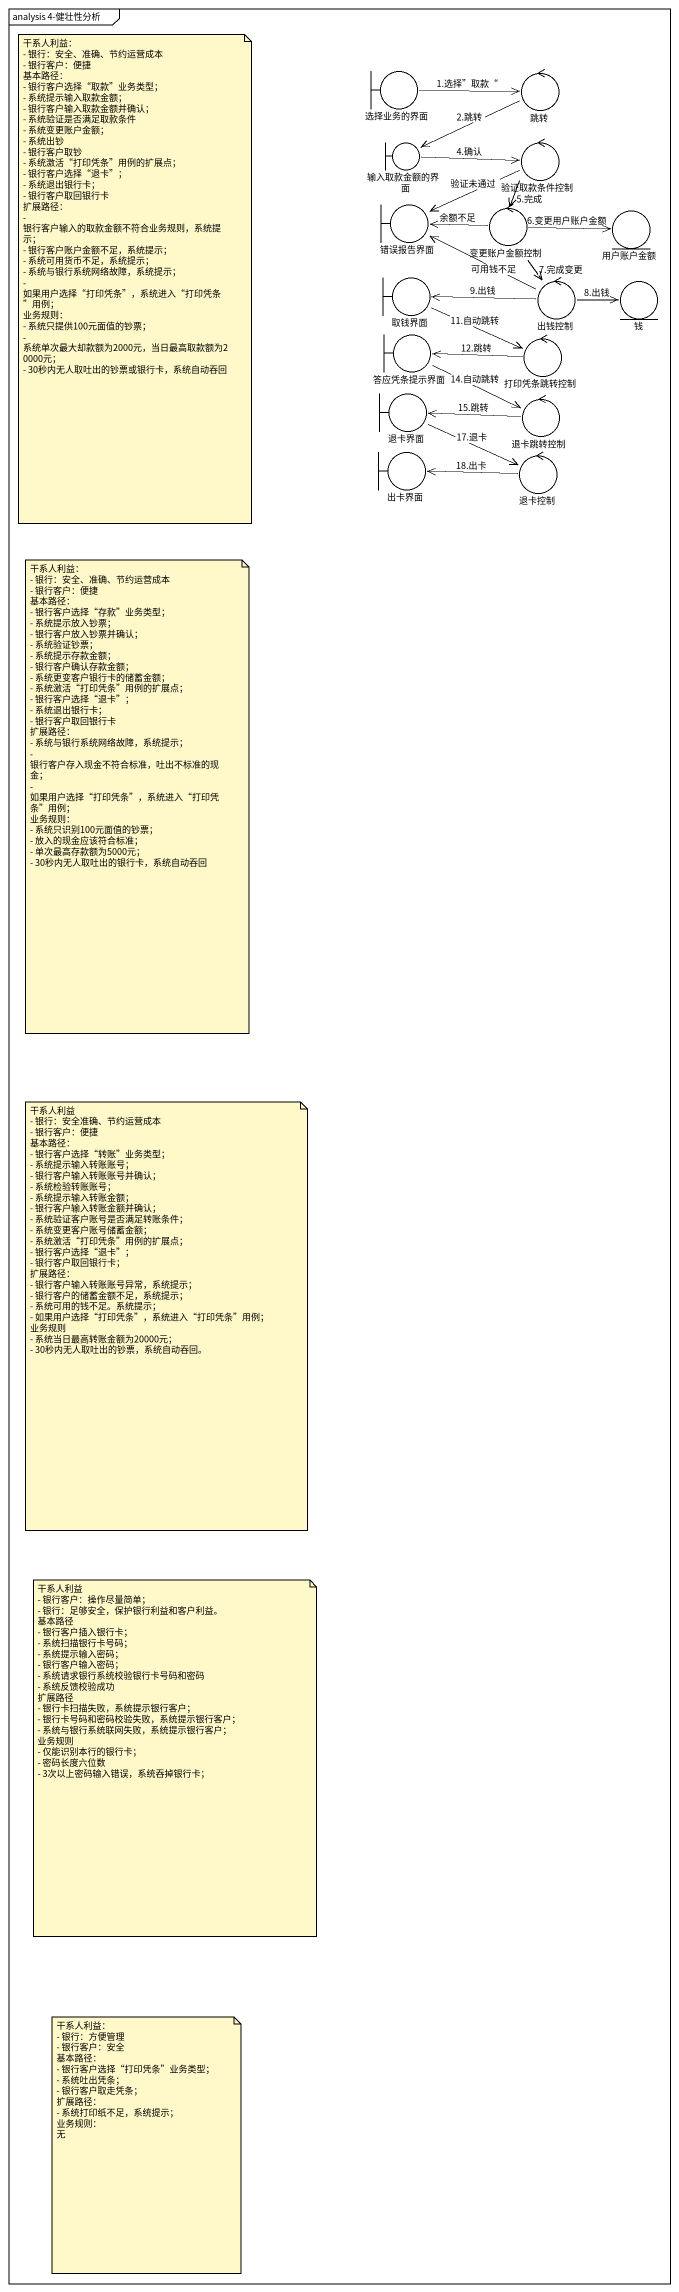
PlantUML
@startuml
mainframe analysis 4-健壮性分析
boundary 选择业务的界面
control 跳转
boundary 输入取款金额的界面
control 验证取款条件控制
boundary 错误报告界面
control 变更账户金额控制
entity 用户账户金额
boundary 取钱界面
control 出钱控制
entity 钱
boundary 答应凭条提示界面
control 打印凭条跳转控制
boundary 退卡界面
control 退卡跳转控制
boundary 出卡界面
control 退卡控制
选择业务的界面 -right-> 跳转 : 1.选择”取款“
跳转 -left-> 输入取款金额的界面 : 2.跳转
输入取款金额的界面 -right-> 验证取款条件控制 : 4.确认
验证取款条件控制 -left-> 错误报告界面 : 验证未通过
验证取款条件控制 --> 变更账户金额控制 : 5.完成
变更账户金额控制 -left-> 错误报告界面 : 余额不足
变更账户金额控制 -right-> 用户账户金额 : 6.变更用户账户金额
变更账户金额控制 --> 出钱控制 : 7.完成变更
取钱界面 -right-> 打印凭条跳转控制 : 11.自动跳转
出钱控制 -left-> 错误报告界面 : 可用钱不足
出钱控制 -left-> 取钱界面 : 9.出钱
出钱控制 -right-> 钱 : 8.出钱
答应凭条提示界面 -right-> 退卡跳转控制 : 14.自动跳转
打印凭条跳转控制 -left-> 答应凭条提示界面 : 12.跳转
退卡界面 -right-> 退卡控制 : 17.退卡
退卡跳转控制 -left-> 退卡界面 : 15.跳转
退卡控制 -left-> 出卡界面 : 18.出卡
note as N1
  干系人利益：
  - 银行：安全、准确、节约运营成本
  - 银行客户：便捷
  基本路径：
  - 银行客户选择“取款”业务类型；
  - 系统提示输入取款金额；
  - 银行客户输入取款金额并确认；
  - 系统验证是否满足取款条件
  - 系统变更账户金额；
  - 系统出钞
  - 银行客户取钞
  - 系统激活“打印凭条”用例的扩展点；
  - 银行客户选择“退卡”；
  - 系统退出银行卡；
  - 银行客户取回银行卡
  扩展路径：
  - 银行客户输入的取款金额不符合业务规则，系统提示；
  - 银行客户账户金额不足，系统提示；
  - 系统可用货币不足，系统提示；
  - 系统与银行系统网络故障，系统提示；
  - 如果用户选择“打印凭条”，系统进入“打印凭条”用例；
  业务规则：
  - 系统只提供100元面值的钞票；
  - 系统单次最大却款额为2000元，当日最高取款额为20000元；
  - 30秒内无人取吐出的钞票或银行卡，系统自动吞回
end note
note as N2
  干系人利益：
  - 银行：安全、准确、节约运营成本
  - 银行客户：便捷
  基本路径：
  - 银行客户选择“存款”业务类型；
  - 系统提示放入钞票；
  - 银行客户放入钞票并确认；
  - 系统验证钞票；
  - 系统提示存款金额；
  - 银行客户确认存款金额；
  - 系统更变客户银行卡的储蓄金额；
  - 系统激活“打印凭条”用例的扩展点；
  - 银行客户选择“退卡”；
  - 系统退出银行卡；
  - 银行客户取回银行卡
  扩展路径：
  - 系统与银行系统网络故障，系统提示；
  - 银行客户存入现金不符合标准，吐出不标准的现金；
  - 如果用户选择“打印凭条”，系统进入“打印凭条”用例；
  业务规则：
  - 系统只识别100元面值的钞票；
  - 放入的现金应该符合标准；
  - 单次最高存款额为5000元；
  - 30秒内无人取吐出的银行卡，系统自动吞回
end note
note as N3
  干系人利益
  - 银行：安全准确、节约运营成本
  - 银行客户：便捷
  基本路径：
  - 银行客户选择“转账”业务类型；
  - 系统提示输入转账账号；
  - 银行客户输入转账账号并确认；
  - 系统检验转账账号；
  - 系统提示输入转账金额；
  - 银行客户输入转账金额并确认；
  - 系统验证客户账号是否满足转账条件；
  - 系统变更客户账号储蓄金额；
  - 系统激活“打印凭条”用例的扩展点；
  - 银行客户选择“退卡”；
  - 银行客户取回银行卡；
  扩展路径：
  - 银行客户输入转账账号异常，系统提示；
  - 银行客户的储蓄金额不足，系统提示；
  - 系统可用的钱不足。系统提示；
  - 如果用户选择“打印凭条”，系统进入“打印凭条”用例；
  业务规则
  - 系统当日最高转账金额为20000元；
  - 30秒内无人取吐出的钞票，系统自动吞回。
end note
note as N4
  干系人利益
  - 银行客户：操作尽量简单；
  - 银行：足够安全，保护银行利益和客户利益。
  基本路径
  - 银行客户插入银行卡；
  - 系统扫描银行卡号码；
  - 系统提示输入密码；
  - 银行客户输入密码；
  - 系统请求银行系统校验银行卡号码和密码
  - 系统反馈校验成功
  扩展路径
  - 银行卡扫描失败，系统提示银行客户；
  - 银行卡号码和密码校验失败，系统提示银行客户；
  - 系统与银行系统联网失败，系统提示银行客户；
  业务规则
  - 仅能识别本行的银行卡；
  - 密码长度六位数
  - 3次以上密码输入错误，系统吞掉银行卡；
end note
note as N5
  干系人利益：
  - 银行：方便管理
  - 银行客户：安全
  基本路径：
  - 银行客户选择“打印凭条”业务类型；
  - 系统吐出凭条；
  - 银行客户取走凭条；
  扩展路径：
  - 系统打印纸不足，系统提示；
  业务规则：
  无
end note
@enduml
